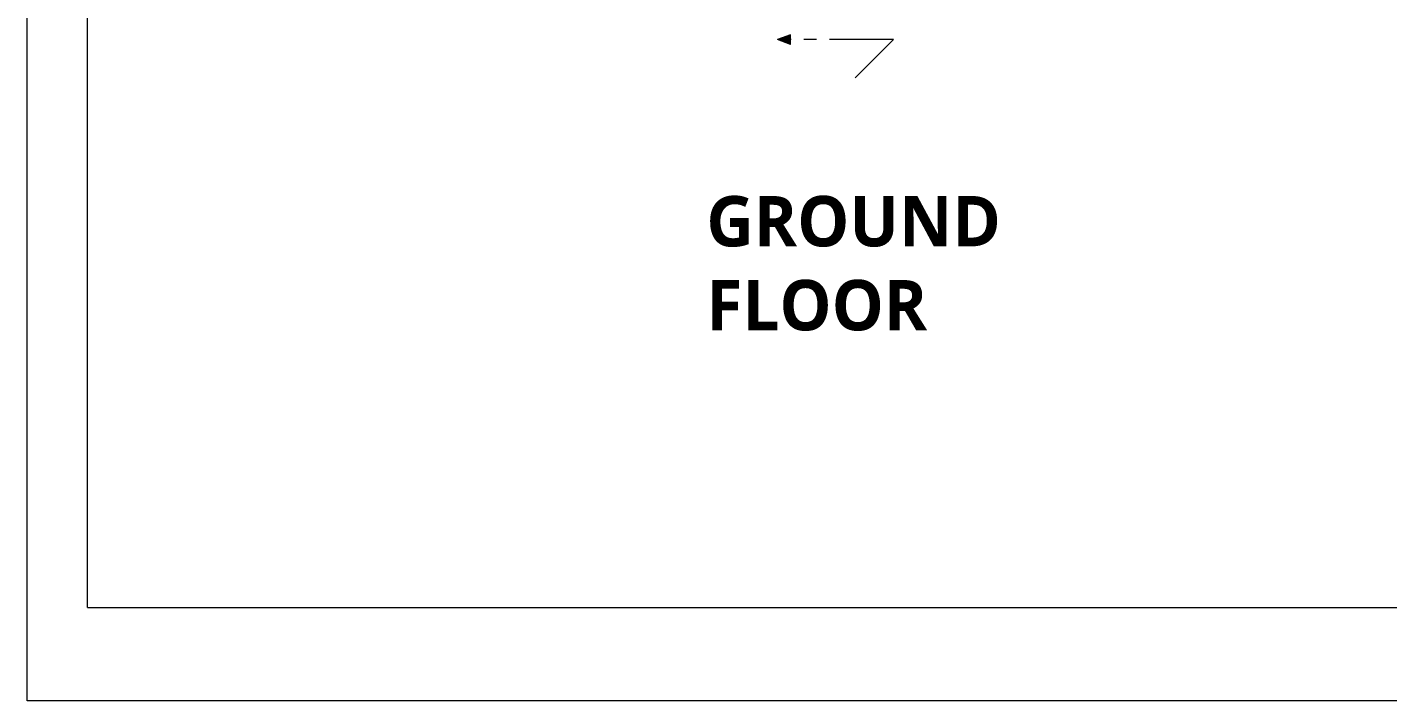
# Model space of a CAD drawing. Extents: x -111 to 1137, y -130 to 54.
# Drawn here: x 545.04 to 558.55, y -38.89 to -32.2 of the extents above; entities that cross this region are included whole.
import ezdxf

# ---------------------------------------------------------------- set-up
doc = ezdxf.new("R2010")
doc.units = 0
doc.linetypes.add('CENTRO', pattern=[50.8, 31.75, -6.35, 6.35, -6.35])
doc.layers.get('0').update_dxf_attribs({"lineweight": 0})
doc.layers.add('muro', color=7, linetype='Continuous', lineweight=18)
doc.layers.add('Pluma2', color=2, linetype='Continuous', lineweight=20)
doc.layers.add('TEXTO', color=164, linetype='Continuous')

# ---------------------------------------------------------------- blocks, each defined once
blk = doc.blocks.new('cuuad')
at = {"layer": 'Pluma2', "color": 5}
for q in [(621.853, -170.105), (709.104, -226.774)]:
    blk.add_line((621.853, -226.774), q, dxfattribs=at)

msp = doc.modelspace()

# ---------------------------------------------------------------- hatches: boundary and pattern name
h = msp.add_hatch(color=253)
h.set_gradient(color1=(0, 0, 255), one_color=1, tint=1, name='SPHERICAL')
h.paths.add_polyline_path([(552.49, -32.328), (552.62, -32.375), (552.62, -32.328), (552.62, -32.28)])

# ---------------------------------------------------------------- linework, layer by layer
at = {"color": 253}
for p, q in [((552.62, -32.28), (552.49, -32.328)), ((552.62, -32.375), (552.49, -32.328)), ((552.62, -32.328), (552.62, -32.28)), ((552.62, -32.375), (552.62, -32.328))]:
    msp.add_line(p, q, dxfattribs=at)
at = {"color": 253, "linetype": 'CENTRO', "ltscale": 0.02}
for p, q in [((553.642, -32.328), (552.62, -32.328)), ((553.262, -32.707), (553.642, -32.328))]:
    msp.add_line(p, q, dxfattribs=at)
at = {"color": 253}
msp.add_lwpolyline([(545.045, -8.517), (590.607, -8.517), (590.607, -38.892), (545.045, -38.892)], close=True, dxfattribs=at)
msp.add_lwpolyline([(545.045, -8.517), (590.607, -8.517), (590.607, -38.892), (545.045, -38.892)], close=True, dxfattribs=at)

# ---------------------------------------------------------------- block references
at = {"layer": 'muro', "color": 253, "xscale": 0.5054143374475188, "yscale": 0.5054143374475188, "zscale": 0.5054143374475188}
msp.add_blockref('cuuad', (231.349, 76.65), dxfattribs=at)

# ---------------------------------------------------------------- texts
at = {"layer": 'TEXTO', "color": 253, "insert": (551.785, -33.881), "char_height": 0.5, "width": 4.71905, "attachment_point": 1}
msp.add_mtext('{\\fSegoe UI Semibold|b0|i0|c0|p34;GROUND FLOOR}', dxfattribs=at)

doc.saveas('drawing.dxf')
